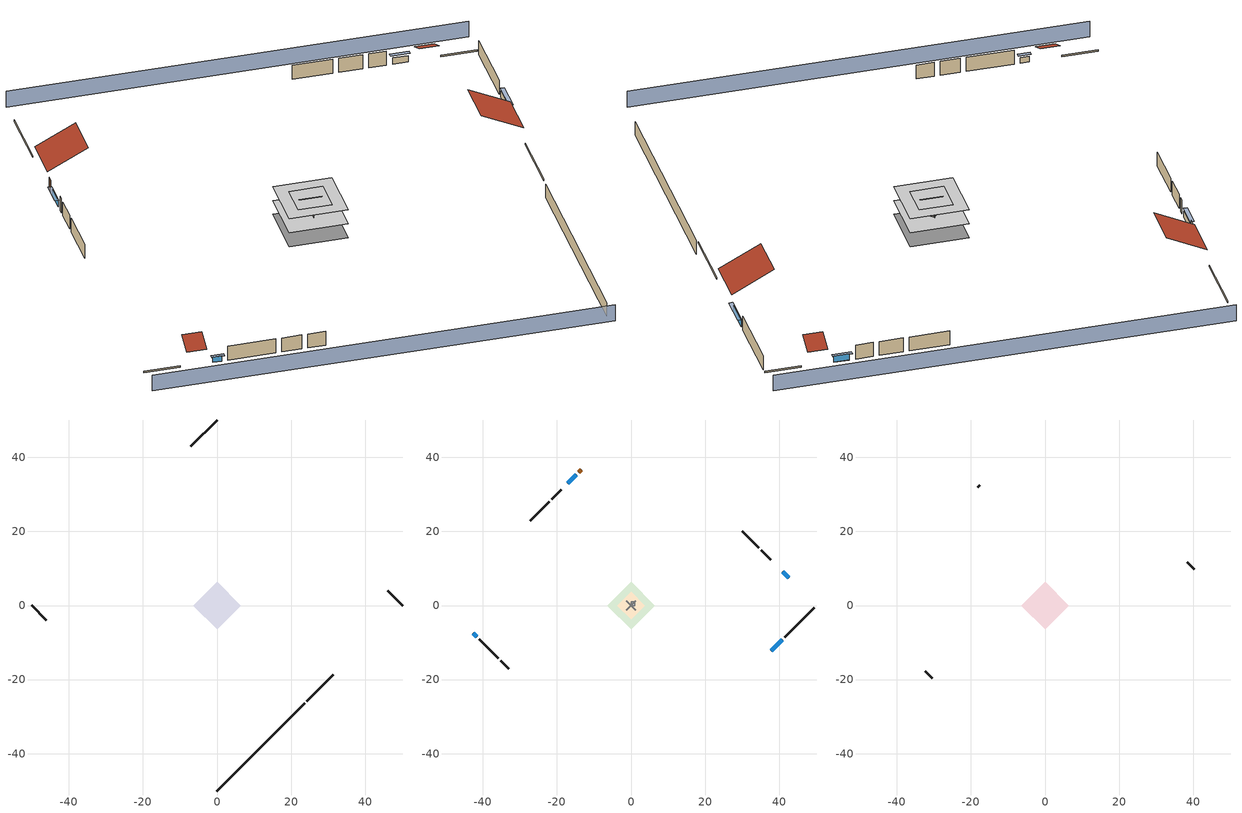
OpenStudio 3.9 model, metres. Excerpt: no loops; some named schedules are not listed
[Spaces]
basement - unconditioned 1
 floor foundation (Slab2 construction): -6.4,0 0,6.4 6.4,0 0,-6.4 z-2.13
 wall outside (RimJoist1 construction): 24.28,-25.79 31.41,-18.66 z0.3:0.61
 wall outside (RimJoist2 construction): -50.07,0 -46.1,-3.97 z0.3:0.61
 wall outside (RimJoist3 construction): 0,50.07 -7.13,42.93 z0.3:0.61
 wall outside (RimJoist4 construction): 50.07,0 46.1,3.97 z0.3:0.61
 wall foundation (FoundationWall1 construction): 0,-50.07 23.62,-26.45 z-2.13:0.3
garage 1
 floor foundation (Slab1 construction): -3.66,0 0,3.66 3.66,0 0,-3.66 z0
 wall outside (Wall1 construction): -40.98,-9.09 -35.81,-14.26 z0.3:2.74
 wall outside (Wall2 construction): -18.81,31.26 -21.4,28.67 z0.3:2.74
 wall outside (Wall12 construction): 37.68,12.39 35.1,14.97 z0.3:2.74
 wall to conditioned space 1 (Wall5 construction Reversed): -1.29,-1.29 1.29,1.29 z0.3:2.74
 wall to conditioned space 1 (Wall6 construction Reversed): 1.29,-1.29 -1.29,1.29 z0.3:2.74
conditioned space 1
 floor to basement - unconditioned 1 (Floor2 construction): -6.4,0 0,6.4 6.4,0 0,-6.4 z0.3
 wall outside (Wall3 construction): 41.54,-8.53 49.41,-0.66 z0.3:2.74
 wall outside (Wall4 construction): -35.15,-14.91 -32.98,-17.09 z0.3:2.74
 wall outside (Wall7 construction): -22.05,28.02 -27.18,22.88 z0.3:2.74
 wall outside (Wall8 construction): 34.44,15.63 30.07,20 z0.3:2.74
 wall outside (AdiabaticWallConstruction): 37.89,-12.18 40.89,-9.18 z0.3:1.43; -42.63,-7.44 -41.64,-8.43 z0.3:1.25; -14.72,35.34 -17.01,33.06 z0.3:1.37; 42.63,7.44 40.91,9.15 z0.3:1.4
 wall outside (AdiabaticWallConstruction 1): -13.42,36.65 -14.07,36 z0.3:2.34
 window (WindowConstruction): 37.89,-12.18 40.89,-9.18 z0.3:1.43
 window (WindowConstruction 1): -42.63,-7.44 -41.64,-8.43 z0.3:1.25
 window (WindowConstruction 2): -14.73,35.34 -17.01,33.06 z0.3:1.37
 window (WindowConstruction 3): 42.63,7.44 40.92,9.15 z0.3:1.4
 door (Door): -13.42,36.65 -14.07,36 z0.3:2.34
furnace airloop ret air space
 floor adiabatic (AdiabaticConst): 0,0 0,1 1,1 1,0 z0
 wall adiabatic (AdiabaticConst): 0,1 0,0 1,0 1,1 0,1 z0:1
 ceiling adiabatic (AdiabaticConst): 1,0 1,1 0,1 0,0 z1
attic - unvented 1
 floor to garage 1 (Floor1 construction): -3.66,0 0,3.66 3.66,0 0,-3.66 z2.74
 floor to conditioned space 1 (Floor3 construction Reversed): -6.4,0 0,6.4 6.4,0 0,-6.4 z2.74
 wall outside (Wall9 construction): -32.32,-17.75 -30.4,-19.66 z0.3:2.74
 wall outside (Wall10 construction): 40.26,9.81 38.34,11.73 z0.3:2.74
 wall outside (Wall11 construction): -17.67,32.4 -18.15,31.92 z0.3:2.74
 roof outside (Roof1 construction): 37.23,-12.84,2.74 32.61,-8.23,6.01 27.45,-13.38,6.01 32.07,-18,2.74
 roof outside (Roof2 construction): -43.28,-6.78,2.74 -41.35,-4.85,4.11 -43.51,-2.69,4.11 -45.45,-4.62,2.74
 roof outside (Roof3 construction): 43.28,6.78,2.74 41.35,4.85,4.11 43.51,2.69,4.11 45.45,4.62,2.74
 roof outside (Roof4 construction): -12.77,37.3,2.74 -8.32,32.85,5.89 -3.34,37.83,5.89 -7.79,42.28,2.74
shading: 53.3,3.23 3.23,53.3 / -53.3,-3.23 -3.23,-53.3 z0:2.74; 41.1,-8.97 37.67,-12.4 38.1,-12.83 41.53,-9.4 z1.74; -41.42,-8.64 -42.84,-7.23 -43.27,-7.66 -41.86,-9.08 z1.55; -17.23,32.84 -14.51,35.56 -14.94,35.99 -17.66,33.27 z1.68; 40.7,9.37 42.84,7.23 43.27,7.66 41.13,9.8 z1.71
[Site]
Portland Intl Arpt_OR: Latitude {deg}=45.59; Longitude {deg}=-122.6; Time Zone {hr}=-8; Elevation {m}=33; Terrain=Suburbs; Keep Site Location Information=Yes
[Site:GroundTemperature:Shallow]
10.2558, 8.96328, 8.85977, 9.47314, 11.9355, 14.3863, 16.5111, 17.8571, 17.9714, 16.8767, 14.8061, 12.4304
[Site:WaterMainsTemperature]
Calculation Method=Schedule; Temperature Schedule=mains temperature schedule
[Building]
Building 1
[Material] Roughness=Rough
Name | Thickness {m} | Conductivity {W/m-K} | Density {kg/m3} | Specific Heat {J/kg-K} | Thermal Absorptance | Solar Absorptance | Visible Absorptance
asphalt or fiberglass shingles | 0.00635 | 0.162714 | 1121.4 | 1465.45 | 0.9 | 0.85 | 0.85
roof rigid ins | 0.00281632 | 0.029427 | 32.04 | 1214.23 | 0.9 | 0.7 | 0.7
osb sheathing 0.5 in. | 0.0127 | 0.115458 | 512.64 | 1214.23 | 0.9 | 0.6 | 0.6
vinyl siding | 0.009525 | 0.089435 | 177.822 | 1046.75 | 0.9 | 0.5 | 0.5
osb sheathing 0.5 in. 1 | 0.0127 | 0.115458 | 512.64 | 1214.23 | 0.9 | 0.7 | 0.7
wall stud and cavity | 0.1397 | 0.419005 | 139.0536 | 1170.24 | 0.9 | 0.6 | 0.6
wall stud and cavity 1 | 0.1397 | 0.549615 | 139.0536 | 1170.24 | 0.9 | 0.7 | 0.7
gypsum board | 0.0127 | 0.160291 | 801 | 837.4 | 0.9 | 0.6 | 0.6
osb sheathing 0.5 in. 2; osb sheathing 0.5 in. 3 | 0.0127 | 0.115458 | 512.64 | 1214.23
wall stud and cavity 2 | 0.1397 | 0.506836 | 139.0536 | 1170.24 | 0.9 | 0.7 | 0.7
rim joist stud and cavity | 0.0508 | 0.178289 | 50.32683 | 1063.81 | 0.9 | 0.6 | 0.6
ceiling stud and cavity | 0.1397 | 1.39189 | 65.682 | 1177.47 | 0.9 | 0.7 | 0.7
floor stud and cavity | 0.1397 | 0.923637 | 92.3553 | 1139.71 | 0.9 | 0.7 | 0.7
osb sheathing 0.75 in. | 0.01905 | 0.115458 | 512.64 | 1214.23 | 0.9 | 0.7 | 0.7
floor covering | 0.0127 | 0.0433444 | 54.468 | 1339.84 | 0.9 | 0.6 | 0.6
ceiling loosefill ins | 0.169333 | 0.0480833 | 16.02 | 1046.75 | 0.9 | 0.7 | 0.7
ceiling stud and cavity 1 | 0.1397 | 0.0824711 | 65.682 | 1177.47 | 0.9 | 0.7 | 0.7
concrete 4.0 in. | 0.1016 | 1.803125 | 2242.8 | 837.4 | 0.9 | 0.7 | 0.7
concrete 8.0 in. | 0.2032 | 1.803125 | 2242.8 | 837.4 | 0.9 | 0.7 | 0.7
wood siding; wood siding 1 | 0.0254 | 0.102417 | 544.68 | 1172.36
wall rigid ins | 0.512978 | 0.029427 | 32.04 | 1214.23 | 0.9 | 0.7 | 0.7
wall stud and cavity 3 | 0.0889 | 0.380278 | 52.3479 | 1209.89 | 0.9 | 0.7 | 0.7
door material | 0.04445 | 0.0612267 | 512.64 | 1214.23 | 0.9 | 0.7 | 0.7
wall stud and cavity 4 | 0.0889 | 0.391764 | 83.0341 | 1211.67 | 0.9 | 0.7 | 0.7
furniture material conditioned space 1; furniture material garage 1; furniture material basement - unconditioned 1 | 0.1524 | 0.115458 | 640.8 | 1214.23 | 0.9 | 0.6 | 0.6
[Construction]
Roof1 construction; Roof2 construction; Roof3 construction; Roof4 construction: asphalt or fiberglass shingles, roof rigid ins, osb sheathing 0.5 in.
Wall1 construction; Wall2 construction: vinyl siding, osb sheathing 0.5 in. 1, wall stud and cavity
Wall3 construction; Wall4 construction: vinyl siding, osb sheathing 0.5 in. 1, wall stud and cavity 1, gypsum board
Wall5 construction Reversed: gypsum board, wall stud and cavity 2, osb sheathing 0.5 in. 2
Wall6 construction Reversed: gypsum board, wall stud and cavity 2, osb sheathing 0.5 in. 3
Wall7 construction; Wall8 construction: vinyl siding, osb sheathing 0.5 in. 3, wall stud and cavity 1, gypsum board
Wall9 construction; Wall10 construction; Wall11 construction; Wall12 construction: vinyl siding, osb sheathing 0.5 in. 3, wall stud and cavity
RimJoist1 construction; RimJoist2 construction; RimJoist3 construction; RimJoist4 construction: vinyl siding, rim joist stud and cavity
Floor1 construction: ceiling stud and cavity
Floor2 construction: floor stud and cavity, osb sheathing 0.75 in., floor covering
Floor3 construction Reversed: gypsum board, ceiling stud and cavity 1, ceiling loosefill ins
Slab1 construction; Slab2 construction: concrete 4.0 in.
FoundationWall1 construction: concrete 8.0 in.
WindowConstruction; WindowConstruction 1; WindowConstruction 2; WindowConstruction 3: WindowMaterial
AdiabaticWallConstruction: wood siding, wall rigid ins, wall stud and cavity 3, gypsum board
Door: door material
AdiabaticWallConstruction 1: wood siding 1, wall rigid ins, wall stud and cavity 3, gypsum board
PartitionWallConstruction: gypsum board, wall stud and cavity 4, gypsum board
furniture construction conditioned space 1: furniture material conditioned space 1
furniture construction garage 1: furniture material garage 1
furniture construction basement - unconditioned 1: furniture material basement - unconditioned 1
AdiabaticConst: Adiabatic
[WindowMaterial:SimpleGlazingSystem]
WindowMaterial: U-Factor {W/m2-K}=4.31528; Solar Heat Gain Coefficient=0.67
[Material:NoMass]
Adiabatic: Roughness=Rough; Thermal Resistance {m2-K/W}=176.1
[ThermalZone] Multiplier=1; Use Ideal Air Loads=No
Name | Volume {m3} | Thermostat
conditioned space | 199.577 | conditioned space temperature setpoint
attic - unvented | 84.3588
garage | 65.242
basement - unconditioned | 199.577
furnace airloop ret air zone | 1
[Sizing:Zone] Zone Cooling Design Supply Air Temperature Input Method=SupplyAirTemperature; Zone Cooling Design Supply Air Temperature {C}=14; Zone Cooling Design Supply Air Temperature Difference {deltaC}=11.11; Zone Heating Design Supply Air Temperature Input Method=SupplyAirTemperature; Zone Heating Design Supply Air Temperature {C}=40; Zone Heating Design Supply Air Temperature Difference {deltaC}=11.11; Zone Cooling Design Supply Air Humidity Ratio {kg-H2O/kg-air}=0.0085; Zone Heating Design Supply Air Humidity Ratio {kg-H2O/kg-air}=0.008; Cooling Design Air Flow Method=DesignDay; Heating Design Air Flow Method=DesignDay; Account for Dedicated Outdoor Air System=No; Dedicated Outdoor Air System Control Strategy=NeutralSupplyAir; Dedicated Outdoor Air Low Setpoint Temperature for Design {C}=autosize; Dedicated Outdoor Air High Setpoint Temperature for Design {C}=autosize; Zone Load Sizing Method=Sensible Load Only No Latent Load; Zone Latent Cooling Design Supply Air Humidity Ratio Input Method=HumidityRatioDifference; Zone Cooling Design Supply Air Humidity Ratio Difference {kgWater/kgDryAir}=0.005; Zone Latent Heating Design Supply Air Humidity Ratio Input Method=HumidityRatioDifference; Zone Humidification Design Supply Air Humidity Ratio Difference {kgWater/kgDryAir}=0.005; Sizing Option=Coincident
attic - unvented; garage; basement - unconditioned; furnace airloop ret air zone
[Space]
Name | Thermal Zone | Volume {m3}
conditioned space 1 | conditioned space | 199.577
attic - unvented 1 | attic - unvented | 84.3588
garage 1 | garage | 65.242
basement - unconditioned 1 | basement - unconditioned | 199.577
furnace airloop ret air space | furnace airloop ret air zone
[ThermostatSetpoint:DualSetpoint]
conditioned space temperature setpoint: Heating Setpoint Temperature Schedule=heating setpoint; Cooling Setpoint Temperature Schedule=cooling setpoint; Temperature Difference Between Cutout And Setpoint {deltaC}=0
[Foundation:Kiva] Wall Depth Below Slab {m}=0.2032
Name | Initial Indoor Air Temperature {C} | Wall Height Above Grade {m}
Foundation Kiva 1 | 13.4258 | 0.1016
Foundation Kiva 2 | 9.52053 | 0.3048
[Foundation:Kiva:Settings]
Soil Conductivity {W/m-K}=1.9041; Soil Density {kg/m3}=1842.3; Soil Specific Heat {J/kg-K}=418.7; Ground Solar Absorptivity=0.9; Ground Thermal Absorptivity=0.9; Ground Surface Roughness {m}=0.03; Far-Field Width {m}=40; Deep-Ground Boundary Condition=ZeroFlux; Deep-Ground Depth {m}=40; Minimum Cell Dimension {m}=0.2; Maximum Cell Growth Coefficient=3; Simulation Timestep=Timestep
[SurfaceProperty:ExposedFoundationPerimeter] Exposed Perimeter Calculation Method=TotalExposedPerimeter
Name | Total Exposed Perimeter {m}
Slab1 | 14.6304
Slab2 | 33.40608
[SurfaceProperty:IncidentSolarMultiplier] Incident Solar Multiplier=1; Incident Solar Multiplier Schedule=trans schedule winter=0.85 summer=0.7
Window1; Window2; Window3; Window4
[InternalMass:Definition] Design Level Calculation Method=SurfaceArea
Name | Construction | Surface Area {m2}
partition wall mass | PartitionWallConstruction | 81.84758
furniture mass conditioned space 1 | furniture construction conditioned space 1 | 32.73903
furniture mass garage 1 | furniture construction garage 1 | 2.67561
furniture mass basement - unconditioned 1 | furniture construction basement - unconditioned 1 | 32.73903
[InternalMass] Multiplier=1
Name | Internal Mass Definition | Space or SpaceType
partition wall mass | partition wall mass | conditioned space 1
furniture mass conditioned space 1 | furniture mass conditioned space 1 | conditioned space 1
furniture mass garage 1 | furniture mass garage 1 | garage 1
furniture mass basement - unconditioned 1 | furniture mass basement - unconditioned 1 | basement - unconditioned 1
[EnergyManagementSystem:Sensor]
Name | Output Variable or Output Meter Index Key | Output Variable or Output Meter
water_heater_T_set | water heater setpoint | Schedule Value
out_pb_s |  | Site Outdoor Air Barometric Pressure
out_wt_s |  | Site Outdoor Air Humidity Ratio
site_vw_s |  | Site Wind Speed
hvac_availability_schedule_s | hvac availability schedule | Schedule Value
cool_season | cooling season schedule | Schedule Value
furnace_airloop_AH_MFR_s | Node 16 | System Node Mass Flow Rate
furnace_airloop_AH_VFR_s | Node 16 | System Node Current Density Volume Flow Rate
furnace_airloop_AH_Tout_s | Node 16 | System Node Temperature
furnace_airloop_AH_Wout_s | Node 16 | System Node Humidity Ratio
furnace_airloop_RA_T_s | Node 19 | System Node Temperature
furnace_airloop_Ra_W_s | Node 19 | System Node Humidity Ratio
furnace_airloop_0_DZ_T_s | basement - unconditioned | Zone Air Temperature
furnace_airloop_0_DZ_W_s | basement - unconditioned | Zone Mean Air Humidity Ratio
natural_vent_s | natural vent schedule | Schedule Value
htg_sp_s | heating setpoint | Schedule Value
clg_sp_s | cooling setpoint | Schedule Value
mech_vent_range_fan_0_sch_s | mech vent range fan 0 schedule | Schedule Value
mech_vent_bath_fan_0_sch_s | mech vent bath fan 0 schedule | Schedule Value
clothes_dryer_exhaust_0_sch_s | clothes_dryer | Schedule Value
htg_load_cond |  | Heating:EnergyTransfer:Zone:CONDITIONED SPACE
clg_load_cond |  | Cooling:EnergyTransfer:Zone:CONDITIONED SPACE
htg_load_duct |  | Heating:EnergyTransfer:Zone:FURNACE AIRLOOP RET AIR ZONE
clg_load_duct |  | Cooling:EnergyTransfer:Zone:FURNACE AIRLOOP RET AIR ZONE
s_conv | Floor2 | Surface Inside Face Convection Heat Gain Energy
s_ig | Floor2 | Surface Inside Face Internal Gains Radiation Heat Gain Energy
s_sol | Floor2 | Surface Inside Face Solar Radiation Heat Gain Energy
s_lgt | Floor2 | Surface Inside Face Lights Radiation Heat Gain Energy
s_surf | Floor2 | Surface Inside Face Net Surface Thermal Radiation Heat Gain Energy
s_conv_1 | Floor3 | Surface Inside Face Convection Heat Gain Energy
s_ig_1 | Floor3 | Surface Inside Face Internal Gains Radiation Heat Gain Energy
s_sol_1 | Floor3 | Surface Inside Face Solar Radiation Heat Gain Energy
s_lgt_1 | Floor3 | Surface Inside Face Lights Radiation Heat Gain Energy
s_surf_1 | Floor3 | Surface Inside Face Net Surface Thermal Radiation Heat Gain Energy
ss_sol | Door1 | Surface Inside Face Solar Radiation Heat Gain Energy
ss_lgt | Door1 | Surface Inside Face Lights Radiation Heat Gain Energy
ss_conv | Door1 | Surface Inside Face Convection Heat Gain Energy
ss_ig | Door1 | Surface Inside Face Internal Gains Radiation Heat Gain Energy
ss_surf | Door1 | Surface Inside Face Net Surface Thermal Radiation Heat Gain Energy
ss_conv_1 | Window1 | Surface Inside Face Convection Heat Gain Energy
ss_ig_1 | Window1 | Surface Inside Face Internal Gains Radiation Heat Gain Energy
ss_surf_1 | Window1 | Surface Inside Face Net Surface Thermal Radiation Heat Gain Energy
ss_trans_in | Window1 | Surface Window Transmitted Solar Radiation Rate
ss_back_out | Window1 | Surface Window Shortwave from Zone Back Out Window Heat Transfer Rate
ss_trans_out | Window1 | Surface Inside Face Initial Transmitted Diffuse Transmitted Out Window Solar Radiation Rate
ss_conv_2 | Window2 | Surface Inside Face Convection Heat Gain Energy
ss_ig_2 | Window2 | Surface Inside Face Internal Gains Radiation Heat Gain Energy
ss_surf_2 | Window2 | Surface Inside Face Net Surface Thermal Radiation Heat Gain Energy
ss_trans_in_1 | Window2 | Surface Window Transmitted Solar Radiation Rate
ss_back_out_1 | Window2 | Surface Window Shortwave from Zone Back Out Window Heat Transfer Rate
ss_trans_out_1 | Window2 | Surface Inside Face Initial Transmitted Diffuse Transmitted Out Window Solar Radiation Rate
ss_conv_3 | Window3 | Surface Inside Face Convection Heat Gain Energy
ss_ig_3 | Window3 | Surface Inside Face Internal Gains Radiation Heat Gain Energy
ss_surf_3 | Window3 | Surface Inside Face Net Surface Thermal Radiation Heat Gain Energy
ss_trans_in_2 | Window3 | Surface Window Transmitted Solar Radiation Rate
ss_back_out_2 | Window3 | Surface Window Shortwave from Zone Back Out Window Heat Transfer Rate
ss_trans_out_2 | Window3 | Surface Inside Face Initial Transmitted Diffuse Transmitted Out Window Solar Radiation Rate
ss_conv_4 | Window4 | Surface Inside Face Convection Heat Gain Energy
ss_ig_4 | Window4 | Surface Inside Face Internal Gains Radiation Heat Gain Energy
ss_surf_4 | Window4 | Surface Inside Face Net Surface Thermal Radiation Heat Gain Energy
ss_trans_in_3 | Window4 | Surface Window Transmitted Solar Radiation Rate
ss_back_out_3 | Window4 | Surface Window Shortwave from Zone Back Out Window Heat Transfer Rate
ss_trans_out_3 | Window4 | Surface Inside Face Initial Transmitted Diffuse Transmitted Out Window Solar Radiation Rate
[ElectricEquipment:Definition] Design Level Calculation Method=EquipmentLevel
Name | Design Level {W} | Fraction Latent | Fraction Radiant | Fraction Lost
ceiling fan | 17.3581 | 0 | 0.558 | 0
clothes washer | 859.836 | 0.03 | 0.162 | 0.7
clothes dryer | 9660.3 | 0.015 | 0.081 | 0.85
fridge | 43.7215 | 0 | 0.6 | 0
freezer | 194.914 | 0 | 0.6 | 0
cooking range | 653.665 | 0.08 | 0.432 | 0.2
misc tv | 309.063 | 0 | 0.6 | 0
misc plug loads | 231.89 | 0.021 | 0.558 | 0.049
whole house fan; mech vent house fan | 0 | 0 | 0 | 1
mech vent house fan cfis | 0 | 0 | 0 | 0
mech vent range fan 0 | 30 | 0 | 0 | 1
mech vent bath fan 0 | 15 | 0 | 0 | 1
[ElectricEquipment]
Name | Electric Equipment Definition | Space or SpaceType | Schedule
ceiling fan | ceiling fan | conditioned space 1 | ceiling_fan
clothes washer | clothes washer | conditioned space 1 | clothes_washer
clothes dryer | clothes dryer | conditioned space 1 | clothes_dryer
fridge | fridge | conditioned space 1 | fridge schedule
freezer | freezer | garage 1 | freezer schedule
cooking range | cooking range | conditioned space 1 | cooking_range
misc tv | misc tv | conditioned space 1 | plug_loads_tv
misc plug loads | misc plug loads | conditioned space 1 | plug_loads_other
whole house fan | whole house fan | conditioned space 1 | Always On Discrete
mech vent house fan | mech vent house fan | conditioned space 1 | mech vent house fan schedule
mech vent house fan cfis | mech vent house fan cfis | conditioned space 1 | mech vent house fan cfis schedule
mech vent range fan 0 | mech vent range fan 0 | conditioned space 1 | mech vent range fan 0 schedule
mech vent bath fan 0 | mech vent bath fan 0 | conditioned space 1 | mech vent bath fan 0 schedule
[OtherEquipment:Definition] Design Level Calculation Method=EquipmentLevel
Name | Design Level {W} | Fraction Latent | Fraction Radiant | Fraction Lost
water heater sens; furnace airloop_0 SupSensLkToCond; furnace airloop_0 SupCondToLv; furnace airloop_0 RetCondToRP; furnace airloop_0 RetSensLkToRP; furnace airloop_0 SupCondToDZ; furnace airloop_0 RetCondToDZ; furnace airloop_0 SupSensLkToDZ; mech vent house fan sensible load | 0 | 0 | 0 | 0
water heater lat; furnace airloop_0 SupLatLkToCond; furnace airloop_0 RetLatLkToRP; furnace airloop_0 SupLatLkToDZ; mech vent house fan latent load | 0 | 1 | 0 | 0
water heater energy adjustment1 | 0.01 | 0 | 0 | 1
clothes dryer 2 | 0 | 0.015 | 0.081 | 0.85
cooking range 2 | 0 | 0.08 | 0.432 | 0.2
general water use sensible | -25.2881 | 0 | 0.6 | 0
general water use latent | 25.6591 | 1 | 0 | 0
[OtherEquipment]
Name | Other Equipment Definition | Space or SpaceType | Schedule | Fuel Type
water heater sens | water heater sens | conditioned space 1 | Always On Discrete
water heater lat | water heater lat | conditioned space 1 | Always On Discrete
water heater energy adjustment1 | water heater energy adjustment1 | conditioned space 1 | Always On Discrete | Electricity
clothes dryer 1 | clothes dryer 2 | conditioned space 1 | clothes_dryer | Electricity
cooking range 1 | cooking range 2 | conditioned space 1 | cooking_range | Electricity
general water use sensible | general water use sensible | conditioned space 1 | general water use schedule
general water use latent | general water use latent | conditioned space 1 | general water use schedule
furnace airloop_0 SupSensLkToCond | furnace airloop_0 SupSensLkToCond | conditioned space 1 | Always On Discrete
furnace airloop_0 SupLatLkToCond | furnace airloop_0 SupLatLkToCond | conditioned space 1 | Always On Discrete
furnace airloop_0 SupCondToLv | furnace airloop_0 SupCondToLv | conditioned space 1 | Always On Discrete
furnace airloop_0 RetCondToRP | furnace airloop_0 RetCondToRP | furnace airloop ret air space | Always On Discrete
furnace airloop_0 RetSensLkToRP | furnace airloop_0 RetSensLkToRP | furnace airloop ret air space | Always On Discrete
furnace airloop_0 RetLatLkToRP | furnace airloop_0 RetLatLkToRP | furnace airloop ret air space | Always On Discrete
furnace airloop_0 SupCondToDZ | furnace airloop_0 SupCondToDZ | basement - unconditioned 1 | Always On Discrete
furnace airloop_0 RetCondToDZ | furnace airloop_0 RetCondToDZ | basement - unconditioned 1 | Always On Discrete
furnace airloop_0 SupSensLkToDZ | furnace airloop_0 SupSensLkToDZ | basement - unconditioned 1 | Always On Discrete
furnace airloop_0 SupLatLkToDZ | furnace airloop_0 SupLatLkToDZ | basement - unconditioned 1 | Always On Discrete
mech vent house fan sensible load | mech vent house fan sensible load | conditioned space 1 | Always On Discrete
mech vent house fan latent load | mech vent house fan latent load | conditioned space 1 | Always On Discrete
[WaterUse:Equipment:Definition]
clothes washer: Peak Flow Rate {m3/s}=2.14961e-05
[Lights:Definition] Design Level Calculation Method=LightingLevel; Fraction Radiant=0.6; Fraction Visible=0.2; Return Air Fraction=0
Name | Lighting Level {W}
interior lighting | 161.21
garage lighting | 8.83665
[Lights] Fraction Replaceable=1
Name | Lights Definition | Space or SpaceType | Schedule
interior lighting | interior lighting | conditioned space 1 | lighting_interior
garage lighting | garage lighting | garage 1 | lighting_garage
[Exterior:Lights:Definition]
exterior lighting: Design Level {W}=5.52521
[Exterior:Lights]
exterior lighting: Exterior Lights Definition=exterior lighting; Schedule=exterior lighting schedule
[People:Definition]
occupants: Number of People Calculation Method=People; Number of People {people}=1; Fraction Radiant=0.314171; Sensible Heat Fraction=0.56303; Carbon Dioxide Generation Rate {m3/s-W}=0; Enable ASHRAE 55 Comfort Warnings=No; Mean Radiant Temperature Calculation Type=EnclosureAveraged
[People]
occupants: People Definition=occupants; Space or SpaceType=conditioned space 1; Number of People Schedule=occupants; Activity Level Schedule=occupants activity schedule; Multiplier=1
[ZoneMixing] Schedule=Always On Continuous; Design Flow Rate Calculation Method=Flow/Zone; Design Flow Rate {m3/s}=0
Name | Zone or Space | Source Zone or Space
furnace airloop_0 ZoneMixDZToCond mix | conditioned space | basement - unconditioned
furnace airloop_0 ZoneMixCondToDZ mix | basement - unconditioned | conditioned space
whole house fan mix | attic - unvented | conditioned space
[SpaceInfiltration:DesignFlowRate] Schedule=Always On Discrete
Name | Space or SpaceType | Design Flow Rate Calculation Method | Design Flow Rate {m3/s} | Air Changes per Hour {1/hr} | Constant Term Coefficient | Temperature Term Coefficient | Velocity Term Coefficient | Velocity Squared Term Coefficient
natural vent flow; whole house fan flow; infil flow | conditioned space 1 | Flow/Space | 0
infil basement - unconditioned 1 | basement - unconditioned 1 | AirChanges/Hour |  | 0.1 | 1 | 0 | 0 | 0
basement_unconditioned 1 duct leakage imbalance infil flow | basement - unconditioned 1 | Flow/Space | 0
infil attic - unvented 1 | attic - unvented 1 | AirChanges/Hour |  | 0.1 | 1 | 0 | 0 | 0
[SpaceInfiltration:EffectiveLeakageArea]
infil garage 1: Space or SpaceType=garage 1; Schedule=Always On Discrete; Effective Air Leakage Area {cm2}=407.755; Stack Coefficient=0.000129147; Wind Coefficient=4.64657e-05
